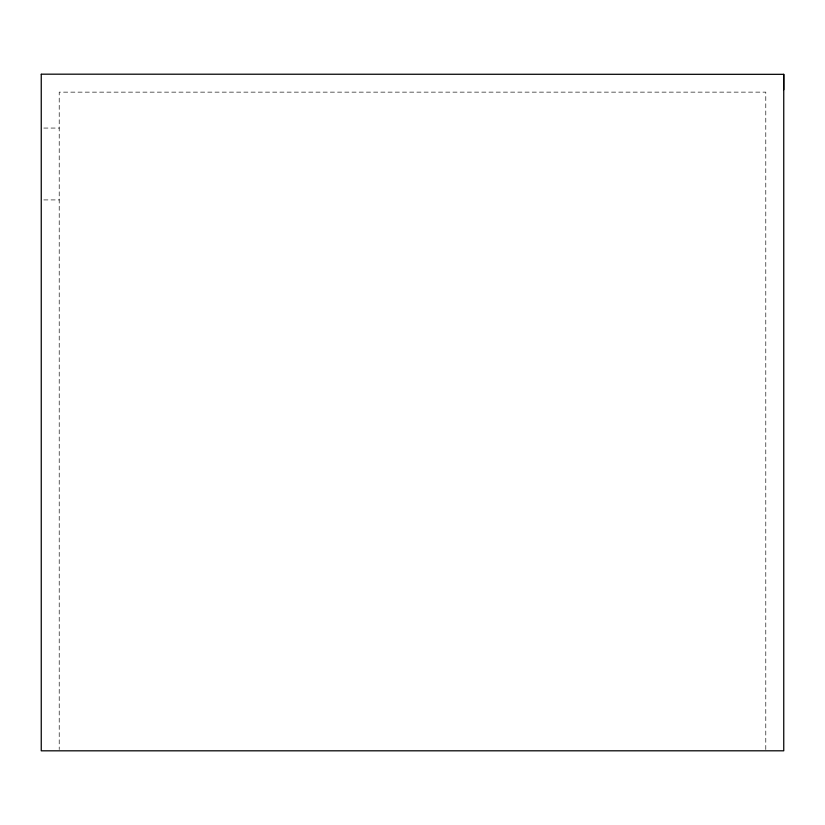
<?xml version="1.0" encoding="UTF-8"?>
<svg xmlns="http://www.w3.org/2000/svg" width="825" height="825" viewBox="0 0 825 825"><rect width="100%" height="100%" fill="white"/><g stroke="black" fill="none" stroke-linecap="round" stroke-linejoin="round"><path stroke-width="0.62" stroke-dasharray="4.12 3.09" d="M43.818 128.061L59.214 128.061M43.818 199.918L59.214 199.918M765.786 749.523L765.786 92.132L59.214 92.142L59.214 749.523"/><path stroke-width="1.24" d="M783.75 89.801L783.75 74.332L41.25 74.178M783.75 74.322L783.75 750.802L41.25 750.822L41.25 74.322"/></g></svg>
